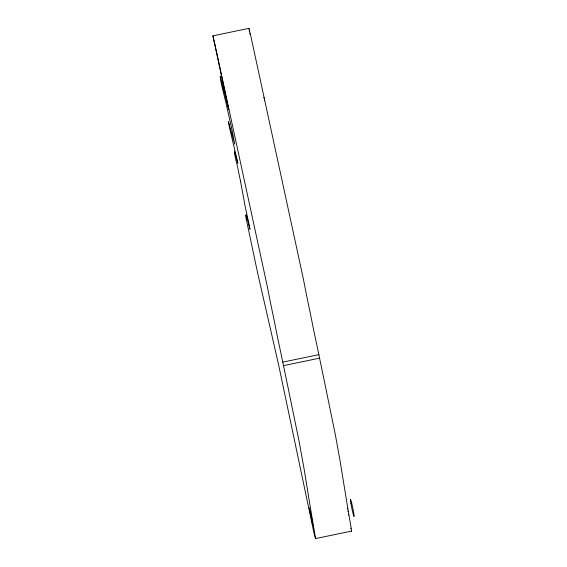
<?xml version="1.0" encoding="UTF-8"?>
<svg xmlns="http://www.w3.org/2000/svg" width="567" height="567" viewBox="0 0 567 567"><rect width="100%" height="100%" fill="white"/><g stroke="black" fill="none" stroke-linecap="round" stroke-linejoin="round"><path stroke-width="0.85" d="M228.749 109.637L212.873 35.849L248.956 28.35L250.345 34.055A61.846 2.403 78.3 0 1 250.961 36.756L303.246 278.411A18.704 0.723 78.3 0 1 303.614 280.233L304.685 285.69A32.135 1.247 78.3 0 1 304.904 286.789L305.28 288.766A29.477 1.141 78.3 0 0 305.556 290.162L306.166 293.238A32.56 1.262 78.3 0 1 306.414 294.535L309.249 308.242A27.081 1.049 78.3 0 1 310 311.829L314.019 331.766A21.007 0.815 78.3 0 0 314.38 333.474L315.146 337.004A28.435 1.106 78.3 0 1 315.507 338.69L315.791 340.03A47.16 1.829 78.3 0 1 316.258 342.234A46.303 1.8 78.3 0 1 316.747 344.545L324.629 382.477A32 1.24 78.3 0 0 325.082 384.731L335.076 433.415A13.955 0.539 78.3 0 1 335.48 435.506L340.087 460.964A10.199 0.397 78.3 0 1 340.243 461.878L347.011 503.503A26.741 1.035 78.3 0 1 347.273 504.984L351.632 530.84A9.93 0.383 78.3 0 1 351.618 531.151L351.299 530.386M248.956 28.35L249.005 29.208M246.829 218.968L246.163 214.723L246.751 216.693A9.703 0.376 78.3 0 0 246.851 217.026L247.233 218.366A10.752 0.418 78.3 0 1 247.524 219.5L248.353 223.037A21.107 0.822 78.3 0 0 248.559 223.901A22.963 0.893 78.3 0 0 249.048 225.957L249.955 229.309L248.665 222.505A84.901 3.296 78.3 0 0 247.992 219.394L247.099 215.34A30.859 1.198 78.3 0 0 246.638 213.263L244.434 202.943A22.233 0.865 78.3 0 0 244.398 202.61L244.299 201.717A42.142 1.637 78.3 0 0 244.271 201.384L240.486 181.086M245.88 215.318L246 217.948L257.305 271.423A103.626 4.019 78.3 0 0 259.232 280.034L269.268 323.87A32.595 1.262 78.3 0 1 270.041 327.209L278.142 362.837A38.953 1.51 78.3 0 1 278.886 366.169L314.203 534.086A22.028 0.858 78.3 0 0 314.628 535.702L315.543 538.643A9.93 0.383 78.3 0 0 315.557 538.324L311.198 512.469A26.741 1.035 78.3 0 0 310.936 510.987L304.167 469.363A10.199 0.397 78.3 0 0 304.011 468.455L299.404 442.997A13.955 0.539 78.3 0 0 299 440.899L289.007 392.215A32 1.24 78.3 0 1 288.553 389.961L280.672 352.029A46.303 1.8 78.3 0 0 280.19 349.726A47.16 1.829 78.3 0 0 279.715 347.514L279.432 346.182A28.435 1.106 78.3 0 0 279.07 344.495L278.305 340.965A21.007 0.815 78.3 0 1 277.943 339.257L273.925 319.32A27.081 1.049 78.3 0 0 273.174 315.727L270.339 302.02A32.56 1.262 78.3 0 0 270.09 300.73L269.481 297.654A29.477 1.141 78.3 0 1 269.212 296.25L268.829 294.28A32.135 1.247 78.3 0 0 268.616 293.182L267.539 287.717A18.704 0.723 78.3 0 0 267.17 285.896L214.886 44.24A61.846 2.403 78.3 0 0 214.269 41.54L212.908 35.877M282.827 362.115L318.902 354.63M283.599 365.616L319.675 358.124M315.557 538.579L351.632 531.095M245.894 215.311L246.836 218.926M240.465 181.022L237.382 165.989A20.972 0.815 78.3 0 0 237.063 164.692L236.574 162.779A18.052 0.702 78.3 0 1 236.489 162.467A28.123 1.091 78.3 0 1 236.248 161.503L235.716 159.292A16.989 0.659 78.3 0 1 235.56 158.625L234.71 154.344A32.68 1.269 78.3 0 1 234.632 153.813L234.504 152.913A10.404 0.404 78.3 0 1 234.454 152.473L234.412 151.403L234.667 152.084A23.389 0.907 78.3 0 1 234.837 152.679L235.05 153.43A62.214 2.417 78.3 0 1 235.312 154.387L237.892 163.232L229.904 129.347A9.341 0.361 78.3 0 1 229.649 128.241L229.337 126.866A16.5 0.638 78.3 0 1 229.146 125.973L228.395 121.43L234.695 144.146L232.123 130.523A29.016 1.127 78.3 0 0 231.322 126.781L226.424 104.916A28.818 1.12 78.3 0 0 225.829 102.4L223.391 92.478A46.82 1.814 78.3 0 1 222.93 90.578A53.603 2.084 78.3 0 1 221.952 86.46L221.513 84.575A30.469 1.184 78.3 0 1 221.236 83.363L220.237 77.098A19.243 0.744 78.3 0 1 220.209 76.743L220.216 76.269L228.721 109.573M350.697 528.21L350.81 528.621M249.82 33.644L249.99 34.41M263.889 97.382L264.038 98.105M347.259 508.181L347.436 509.031M249.466 31.972L249.218 30.71M264.505 100.324L264.591 100.756M347.862 511.115L347.94 511.519M348.429 514.149L348.592 515.112M309.228 507.989L312.821 525.113L311.219 515.679L309.228 507.989M350.945 503.673A8.789 0.51 78.3 0 0 354.063 516.537A8.789 0.51 78.3 0 0 351.823 503.574A8.789 0.51 78.3 0 0 350.945 503.673"/></g></svg>
